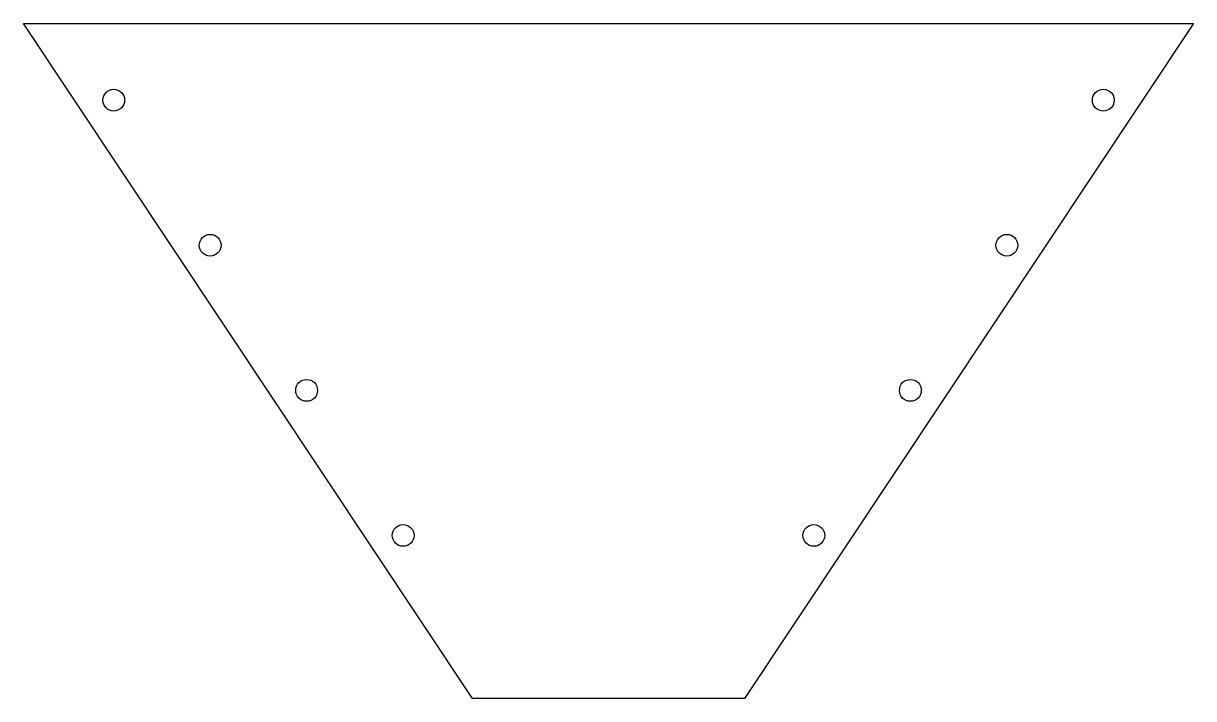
# Model space of a CAD drawing. Header units: inches. Extents: x 0 to 53.7, y 0 to 31.
import ezdxf

# ---------------------------------------------------------------- set-up
doc = ezdxf.new("R2010")
doc.units = ezdxf.units.IN
doc.header["$MEASUREMENT"] = 0
doc.layers.add('CUT', color=7, linetype='Continuous')

msp = doc.modelspace()

# ---------------------------------------------------------------- linework, layer by layer
at = {"layer": 'CUT'}
for p, q in [((20.621, 0), (0, 31)), ((0, 31), (53.741, 31)), ((53.741, 31), (33.121, 0)), ((33.121, 0), (20.621, 0))]:
    msp.add_line(p, q, dxfattribs=at)
for centre in [(4.147, 27.475), (49.595, 27.475), (8.577, 20.814), (45.164, 20.814), (13.008, 14.153), (40.733, 14.153), (17.439, 7.492), (36.302, 7.492)]:
    msp.add_circle(centre, 0.5, dxfattribs=at)

doc.saveas('drawing.dxf')
